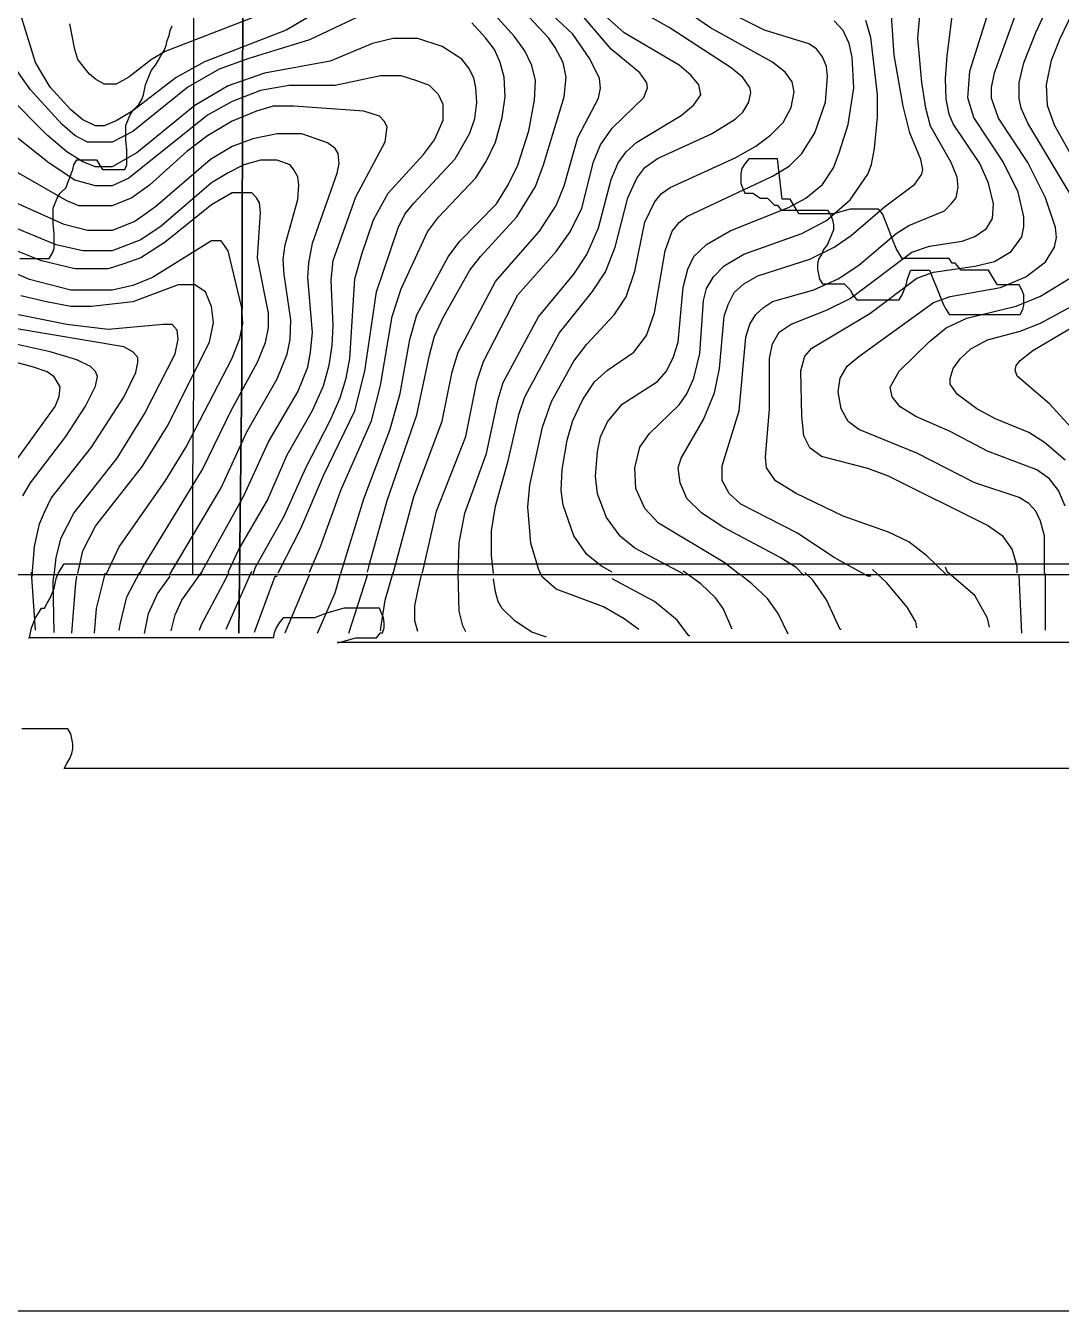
# Model space of a CAD drawing. Extents: x -0.49 to 6.91, y -0.57 to 8.11.
# Drawn here: x 0.709 to 1.265, y -0.363 to 0.327 of the extents above; entities that cross this region are included whole.
import ezdxf

# ---------------------------------------------------------------- set-up
doc = ezdxf.new("R2010")
doc.units = 0
for name, color, linetype in [('Grid', 7, 'CONTINUOUS'), ('topo', 7, 'CONTINUOUS'), ('topo_grid', 7, 'CONTINUOUS'), ('white', 7, 'CONTINUOUS')]:
    doc.layers.add(name, color=color, linetype=linetype)

msp = doc.modelspace()

# ---------------------------------------------------------------- linework, layer by layer
at = {"layer": 'Grid', "color": 1}
for points in [[(0.823408, 0.000763), (0.82499, 0.139961), (0.825517, 0.348743), (0.827625, 0.610258), (1.035891, 0.613433), (1.244685, 0.616078), (1.452951, 0.619253), (1.661744, 0.622428), (1.665435, 0.414175), (1.669653, 0.20645), (1.671241, 0.000816)], [(0.006687, 0.604992), (0.207044, 0.604992), (0.413729, 0.607638), (0.620413, 0.607638), (0.827625, 0.610284), (0.825516, 0.34877), (0.82499, 0.139987), (0.823407, 0.00079)]]:
    msp.add_lwpolyline(points, dxfattribs=at)
at = {"layer": 'topo', "color": 2}
for points in [[(1.162435, 0.031349), (1.160853, 0.031349), (1.142927, 0.041403), (1.122891, 0.054633), (1.092838, 0.069978), (1.086511, 0.075799), (1.082821, 0.082678), (1.082821, 0.090616), (1.091784, 0.120143), (1.095475, 0.159699), (1.097583, 0.166578), (1.100747, 0.171869), (1.104965, 0.175574), (1.10971, 0.178749), (1.131853, 0.185099), (1.145035, 0.190919), (1.156107, 0.198328), (1.176143, 0.215261), (1.182997, 0.219494), (1.201977, 0.227432), (1.205668, 0.231136), (1.208304, 0.234311), (1.209359, 0.240132), (1.208833, 0.245424), (1.20567, 0.253361), (1.194598, 0.27294), (1.191962, 0.282465), (1.189854, 0.296224), (1.187745, 0.320036), (1.191435, 0.36274)], [(0.940987, 0.031773), (0.941513, 0.049235), (0.944678, 0.06511), (0.956276, 0.097283), (0.962603, 0.126282), (0.965239, 0.135278), (0.98422, 0.170626), (1.003201, 0.19338), (1.010055, 0.203963), (1.016382, 0.218251), (1.023236, 0.24418), (1.026927, 0.253176), (1.031145, 0.258997), (1.036949, 0.264288), (1.060675, 0.278576), (1.067529, 0.284397), (1.07122, 0.289688), (1.070164, 0.29498), (1.065946, 0.300272), (1.059619, 0.305563), (1.030089, 0.323026), (0.992655, 0.35676)], [(1.25576, 0.032857), (1.25576, 0.052966), (1.253651, 0.060903), (1.251016, 0.066195), (1.247325, 0.070428), (1.242052, 0.073603), (1.218326, 0.081541), (1.187219, 0.097416), (1.156107, 0.110116), (1.150307, 0.114349), (1.146617, 0.121228), (1.145035, 0.130224), (1.146088, 0.137632), (1.149779, 0.143982), (1.156106, 0.149274), (1.196181, 0.178272), (1.205144, 0.181447), (1.232034, 0.18621), (1.245742, 0.192031), (1.256287, 0.199968), (1.261032, 0.207906), (1.262088, 0.213197), (1.261561, 0.218489), (1.256288, 0.234364), (1.246798, 0.253414), (1.23098, 0.277226), (1.22729, 0.28781), (1.22729, 0.293631), (1.228872, 0.301568), (1.246271, 0.349537)], [(1.271049, 0.233941), (1.246795, 0.274528), (1.243105, 0.282465), (1.242049, 0.287757), (1.242049, 0.296224), (1.244684, 0.306807), (1.251011, 0.323211), (1.262083, 0.347024)], [(0.875079, 0.339748), (0.848717, 0.324402), (0.804956, 0.307468), (0.789666, 0.299002), (0.766462, 0.28101), (0.757499, 0.275718), (0.751172, 0.273073), (0.746427, 0.273073), (0.739573, 0.276248), (0.733246, 0.281539), (0.722174, 0.29371), (0.714265, 0.306939), (0.706884, 0.330752)], [(0.877716, 0.031773), (0.89037, 0.072889), (0.904605, 0.110327), (0.909878, 0.129377), (0.91515, 0.158376), (0.918841, 0.171605), (0.935713, 0.202693), (0.94204, 0.21116), (0.961548, 0.231268), (0.967875, 0.241323), (0.973147, 0.251906), (0.978951, 0.270427), (0.982115, 0.286831), (0.982642, 0.297414), (0.980533, 0.305352), (0.976842, 0.313289), (0.971038, 0.321227), (0.950475, 0.343981)], [(0.892479, 0.033492), (0.893535, 0.037726), (0.903025, 0.071989), (0.918842, 0.117868), (0.925697, 0.150041), (0.928332, 0.160095), (0.933077, 0.17015), (0.947313, 0.19555), (0.953112, 0.202958), (0.97262, 0.224125), (0.982638, 0.240529), (0.986856, 0.25217), (0.997932, 0.288551), (0.998988, 0.299134), (0.997406, 0.307071), (0.993188, 0.315009), (0.989497, 0.320301), (0.97104, 0.33988)], [(0.906188, 0.032857), (0.91726, 0.073974), (0.93255, 0.114561), (0.937823, 0.141019), (0.940986, 0.151602), (0.961021, 0.18957), (0.984747, 0.216452), (0.993711, 0.23021), (0.997929, 0.240793), (1.005314, 0.266723), (1.016387, 0.287889), (1.01744, 0.293181), (1.016914, 0.298473), (1.011642, 0.309056), (1.002678, 0.322285), (0.98053, 0.342923)], [(0.985276, 0.032619), (0.984223, 0.035265), (0.980005, 0.049023), (0.978423, 0.068603), (0.979479, 0.080244), (0.986333, 0.111359), (0.991078, 0.125118), (1.003204, 0.146813), (1.010059, 0.155809), (1.024821, 0.171684), (1.031149, 0.181209), (1.035893, 0.194968), (1.041166, 0.221426), (1.046438, 0.232009), (1.05013, 0.236772), (1.054875, 0.239947), (1.089677, 0.255822), (1.100749, 0.262172), (1.108658, 0.267993), (1.115513, 0.274872), (1.11973, 0.282809), (1.121312, 0.291276), (1.120259, 0.296568), (1.116568, 0.301859), (1.109714, 0.307151), (1.076493, 0.325672), (1.054349, 0.341018)], [(1.126582, 0.031773), (1.122364, 0.036006), (1.113928, 0.041298), (1.083348, 0.057702), (1.071748, 0.06511), (1.063839, 0.073048), (1.060149, 0.081514), (1.059093, 0.089452), (1.060675, 0.094743), (1.072803, 0.115381), (1.078601, 0.129668), (1.081239, 0.142898), (1.083875, 0.170838), (1.085983, 0.177188), (1.089146, 0.183538), (1.09442, 0.1883), (1.1018, 0.192533), (1.129744, 0.201529), (1.142925, 0.207879), (1.151888, 0.214229), (1.169816, 0.229575), (1.186159, 0.241746), (1.189851, 0.247038), (1.190377, 0.249683), (1.189324, 0.254975), (1.183524, 0.269263), (1.179833, 0.28355), (1.175088, 0.310961), (1.172979, 0.343134)], [(1.203561, 0.031773), (1.192489, 0.042356), (1.182999, 0.049764), (1.171926, 0.055056), (1.147673, 0.063523), (1.122366, 0.075693), (1.111289, 0.082573), (1.106544, 0.089452), (1.106018, 0.095273), (1.108126, 0.121202), (1.108126, 0.14811), (1.109709, 0.156047), (1.113399, 0.162397), (1.119731, 0.166631), (1.138712, 0.174039), (1.151366, 0.180389), (1.184583, 0.20526), (1.194073, 0.208435), (1.211472, 0.211081), (1.218326, 0.213726), (1.224653, 0.21796), (1.227817, 0.223251), (1.228343, 0.231189), (1.225705, 0.242301), (1.22096, 0.252885), (1.206725, 0.274051), (1.204616, 0.279343), (1.203034, 0.287281), (1.202508, 0.298393), (1.203561, 0.310564), (1.207252, 0.340621)], [(1.240996, 0.033095), (1.240996, 0.0368), (1.238361, 0.045795), (1.233616, 0.052675), (1.22518, 0.058495), (1.171928, 0.084954), (1.160856, 0.089187), (1.136071, 0.095537), (1.129744, 0.1003), (1.12658, 0.10665), (1.125527, 0.117233), (1.125, 0.141575), (1.127109, 0.149512), (1.130799, 0.153745), (1.161911, 0.172266), (1.187219, 0.191316), (1.196182, 0.194491), (1.218327, 0.197666), (1.228871, 0.200312), (1.237835, 0.205604), (1.243634, 0.213541), (1.244689, 0.218833), (1.244689, 0.224125), (1.241525, 0.237354), (1.233617, 0.253758), (1.217799, 0.27757), (1.214636, 0.288154), (1.21569, 0.302441), (1.228871, 0.344616)], [(1.276851, 0.245344), (1.261033, 0.273311), (1.257343, 0.283894), (1.256816, 0.295006), (1.259452, 0.308236), (1.264197, 0.319877), (1.275269, 0.343161)], [(0.890369, 0.333027), (0.861371, 0.319269), (0.828682, 0.309215), (0.812864, 0.303394), (0.795993, 0.293869), (0.766467, 0.270056), (0.75539, 0.264235), (0.748536, 0.264235), (0.742209, 0.264235), (0.735355, 0.26794), (0.728501, 0.27376), (0.711629, 0.292281), (0.700557, 0.308156)], [(0.843973, 0.336176), (0.783863, 0.312892), (0.776481, 0.308659), (0.764355, 0.299134), (0.7575, 0.29543), (0.751174, 0.29543), (0.746428, 0.298076), (0.743265, 0.300721), (0.736938, 0.308659), (0.735355, 0.313951), (0.732718, 0.327709)], [(0.922006, 0.033095), (0.929387, 0.066301), (0.945205, 0.106385), (0.951004, 0.135913), (0.954695, 0.146496), (0.973148, 0.182347), (0.993711, 0.20563), (1.001092, 0.216214), (1.007419, 0.228914), (1.013746, 0.253784), (1.017442, 0.26278), (1.023768, 0.271776), (1.04064, 0.28818), (1.042749, 0.293472), (1.042222, 0.296118), (1.038531, 0.301409), (1.023241, 0.314109), (1.00742, 0.33263)], [(0.959968, 0.032857), (0.958915, 0.042382), (0.958915, 0.055611), (0.961024, 0.068841), (0.967878, 0.093182), (0.973678, 0.118053), (0.976841, 0.127578), (0.995295, 0.161842), (1.013221, 0.184067), (1.020075, 0.19465), (1.025348, 0.207879), (1.032202, 0.234338), (1.036947, 0.244921), (1.041165, 0.250742), (1.048019, 0.255504), (1.077022, 0.268733), (1.089676, 0.276671), (1.093894, 0.280375), (1.097057, 0.285667), (1.098112, 0.290958), (1.097586, 0.293604), (1.093895, 0.298896), (1.087568, 0.304188), (1.054347, 0.325883), (1.034312, 0.336996)], [(1.023766, 0.033492), (1.017966, 0.036667), (1.010058, 0.043017), (1.003204, 0.053071), (0.997404, 0.069476), (0.996348, 0.077413), (0.996875, 0.088526), (0.999513, 0.104401), (1.002676, 0.114984), (1.007949, 0.126096), (1.014276, 0.135621), (1.02113, 0.141971), (1.035365, 0.151496), (1.042219, 0.160492), (1.046437, 0.172663), (1.052237, 0.205868), (1.055928, 0.216452), (1.059619, 0.221214), (1.063837, 0.224389), (1.109707, 0.246085), (1.11867, 0.251377), (1.125529, 0.258256), (1.132383, 0.269368), (1.138182, 0.285773), (1.139237, 0.299531), (1.138711, 0.304823), (1.136602, 0.310114), (1.133438, 0.314348), (1.12922, 0.316993), (1.10549, 0.324402), (1.085455, 0.334456)], [(0.861371, 0.033492), (0.86717, 0.047251), (0.878242, 0.077836), (0.894587, 0.114719), (0.899332, 0.133769), (0.905659, 0.170679), (0.910405, 0.185495), (0.92464, 0.216081), (0.93044, 0.224019), (0.950475, 0.245185), (0.956275, 0.254181), (0.961024, 0.264235), (0.964715, 0.277465), (0.966297, 0.288577), (0.965771, 0.29916), (0.963662, 0.307098), (0.960498, 0.313977), (0.955749, 0.320327), (0.948367, 0.328265)], [(1.061729, 0.032646), (1.035894, 0.046404), (1.027985, 0.052754), (1.020604, 0.062808), (1.015858, 0.075508), (1.014805, 0.085033), (1.015858, 0.098262), (1.01744, 0.1062), (1.021131, 0.114137), (1.02904, 0.123662), (1.04802, 0.135833), (1.052766, 0.141125), (1.056456, 0.148533), (1.059094, 0.157), (1.061729, 0.186527), (1.064365, 0.196052), (1.067527, 0.202931), (1.074382, 0.209281), (1.087036, 0.21669), (1.118671, 0.22939), (1.127634, 0.234152), (1.136597, 0.241561), (1.142396, 0.250556), (1.14556, 0.258494), (1.150305, 0.27384), (1.153469, 0.293419), (1.152415, 0.309823), (1.150833, 0.317231), (1.14767, 0.324111), (1.142924, 0.329402)], [(1.092837, 0.031773), (1.083874, 0.038652), (1.048548, 0.059818), (1.041167, 0.067756), (1.036422, 0.078339), (1.035896, 0.089452), (1.038531, 0.100564), (1.043803, 0.107973), (1.059621, 0.123318), (1.063839, 0.129139), (1.067529, 0.137606), (1.070693, 0.150835), (1.072802, 0.179331), (1.074384, 0.185681), (1.078074, 0.192031), (1.083874, 0.197851), (1.094419, 0.204201), (1.125526, 0.215314), (1.138707, 0.222193), (1.151361, 0.233306), (1.160852, 0.247064), (1.16296, 0.252356), (1.164543, 0.260822), (1.166125, 0.277756), (1.166125, 0.289926), (1.162435, 0.320512), (1.159797, 0.329508)], [(0.844499, 0.033095), (0.856626, 0.056908), (0.868752, 0.085377), (0.885624, 0.12017), (0.890896, 0.141336), (0.897223, 0.18404), (0.908823, 0.218304), (0.912514, 0.225712), (0.917259, 0.231533), (0.939403, 0.255345), (0.947316, 0.269104), (0.949951, 0.277041), (0.951007, 0.285508), (0.95048, 0.293445), (0.949425, 0.298737), (0.946789, 0.304029), (0.943099, 0.308791), (0.93255, 0.31567), (0.919369, 0.319904), (0.906188, 0.319904), (0.895116, 0.317258), (0.872443, 0.307733), (0.837119, 0.301383), (0.817611, 0.294504), (0.799684, 0.28392), (0.768576, 0.25852), (0.755395, 0.251112), (0.746427, 0.251112), (0.739574, 0.253758), (0.731137, 0.25905), (0.720592, 0.268045), (0.698975, 0.289741)], [(0.83079, 0.031878), (0.832372, 0.036112), (0.847662, 0.063523), (0.859261, 0.089452), (0.872442, 0.114852), (0.877715, 0.127023), (0.880878, 0.137606), (0.882987, 0.148189), (0.885625, 0.190893), (0.889315, 0.204122), (0.895642, 0.222643), (0.903551, 0.23693), (0.922532, 0.257568), (0.928336, 0.265505), (0.933081, 0.276089), (0.933081, 0.284555), (0.930446, 0.289847), (0.925701, 0.29461), (0.918842, 0.297255), (0.910406, 0.299901), (0.899334, 0.299901), (0.875081, 0.29461), (0.8503, 0.29461), (0.83501, 0.291964), (0.81972, 0.286143), (0.806539, 0.278735), (0.764359, 0.245), (0.755396, 0.240767), (0.746433, 0.240767), (0.735361, 0.243942), (0.721648, 0.252938), (0.69634, 0.273046)], [(0.817609, 0.033492), (0.823408, 0.045663), (0.838698, 0.072121), (0.849243, 0.096463), (0.862952, 0.120276), (0.868751, 0.133505), (0.871915, 0.144617), (0.873495, 0.155201), (0.874024, 0.165784), (0.872968, 0.190126), (0.874024, 0.200709), (0.88615, 0.234973), (0.901967, 0.2645), (0.903022, 0.272438), (0.90144, 0.275613), (0.898805, 0.278258), (0.890369, 0.280904), (0.852935, 0.28355), (0.841863, 0.28355), (0.8329, 0.280904), (0.819718, 0.275613), (0.806537, 0.267675), (0.795465, 0.259208), (0.77543, 0.241217), (0.765939, 0.234338), (0.755394, 0.230104), (0.744322, 0.230104), (0.737468, 0.230104), (0.731141, 0.23275), (0.693175, 0.254446)], [(0.802845, 0.031773), (0.803901, 0.034418), (0.826045, 0.074476), (0.839226, 0.103475), (0.855043, 0.130356), (0.860316, 0.143585), (0.861898, 0.151523), (0.862951, 0.162106), (0.860316, 0.191634), (0.860842, 0.199571), (0.862951, 0.210155), (0.876132, 0.247593), (0.877185, 0.252885), (0.876659, 0.258176), (0.875076, 0.260822), (0.870858, 0.263997), (0.857149, 0.26876), (0.843968, 0.26876), (0.830787, 0.266114), (0.819715, 0.261881), (0.808115, 0.255001), (0.77859, 0.229601), (0.767518, 0.221664), (0.755392, 0.216901), (0.74221, 0.216901), (0.729557, 0.220076), (0.684736, 0.240185)], [(0.785973, 0.031773), (0.813917, 0.078683), (0.827625, 0.10874), (0.84397, 0.137209), (0.849242, 0.150438), (0.850824, 0.158376), (0.851351, 0.168959), (0.84766, 0.193301), (0.847133, 0.201238), (0.848189, 0.209176), (0.855043, 0.233517), (0.855569, 0.241455), (0.855043, 0.245688), (0.852934, 0.249392), (0.850825, 0.252038), (0.843971, 0.254684), (0.835007, 0.254684), (0.826043, 0.252038), (0.817608, 0.247805), (0.808644, 0.242513), (0.781755, 0.21923), (0.770683, 0.211821), (0.755393, 0.206001), (0.739575, 0.206001), (0.72534, 0.209176), (0.679992, 0.227696)], [(0.770155, 0.032646), (0.771737, 0.035821), (0.803899, 0.088552), (0.819189, 0.120196), (0.833425, 0.146125), (0.837642, 0.156709), (0.839224, 0.164646), (0.839224, 0.172584), (0.833426, 0.202111), (0.835005, 0.226453), (0.834479, 0.231745), (0.832896, 0.23439), (0.830261, 0.237036), (0.826043, 0.237036), (0.819716, 0.237036), (0.808644, 0.230686), (0.783864, 0.210578), (0.770682, 0.202111), (0.761719, 0.198936), (0.753283, 0.19629), (0.735357, 0.19629), (0.717431, 0.200524), (0.684214, 0.213753)], [(0.752229, 0.032249), (0.759083, 0.047065), (0.783864, 0.082387), (0.794936, 0.100379), (0.819716, 0.148374), (0.823934, 0.158958), (0.825516, 0.166895), (0.82499, 0.175362), (0.817607, 0.205948), (0.813918, 0.211239), (0.808644, 0.211239), (0.77701, 0.19166), (0.766465, 0.187427), (0.755393, 0.184781), (0.744321, 0.184781), (0.733249, 0.184781), (0.711104, 0.190602), (0.677888, 0.204889)], [(1.266832, 0.068841), (1.263141, 0.077307), (1.258396, 0.083657), (1.251542, 0.08842), (1.225179, 0.098474), (1.205144, 0.109057), (1.186691, 0.116995), (1.178255, 0.122286), (1.174037, 0.127578), (1.172981, 0.13287), (1.177727, 0.141336), (1.194071, 0.157211), (1.203034, 0.16462), (1.214106, 0.169911), (1.240469, 0.176261), (1.25365, 0.181553), (1.275267, 0.194782)], [(0.736938, 0.032857), (0.739573, 0.045028), (0.746428, 0.058257), (0.771735, 0.090431), (0.784917, 0.111597), (0.807588, 0.156947), (0.809697, 0.16753), (0.808644, 0.175997), (0.80548, 0.183934), (0.79968, 0.187639), (0.790717, 0.187639), (0.766464, 0.178643), (0.74432, 0.175997), (0.733248, 0.175997), (0.720066, 0.178643), (0.706358, 0.181818)], [(1.266832, 0.093579), (1.25576, 0.103104), (1.247324, 0.108396), (1.229398, 0.115804), (1.21938, 0.121096), (1.208835, 0.129033), (1.205144, 0.134325), (1.205144, 0.1375), (1.206726, 0.142792), (1.210417, 0.148083), (1.216218, 0.153375), (1.225181, 0.158138), (1.24258, 0.1629), (1.253652, 0.167133), (1.286867, 0.185125)], [(1.275797, 0.104798), (1.258398, 0.123848), (1.240998, 0.138664), (1.239945, 0.141839), (1.240471, 0.144485), (1.24258, 0.147131), (1.249434, 0.152423), (1.305849, 0.185654)], [(0.724284, 0.031773), (0.725337, 0.041298), (0.727975, 0.051881), (0.734829, 0.06511), (0.758028, 0.094638), (0.77279, 0.11845), (0.789135, 0.150597), (0.790717, 0.158534), (0.79019, 0.163297), (0.787552, 0.166472), (0.782807, 0.166472), (0.753281, 0.163826), (0.731137, 0.166472), (0.704249, 0.171764)], [(0.712684, 0.031349), (0.712684, 0.033995), (0.71374, 0.047224), (0.716375, 0.059395), (0.71901, 0.065745), (0.722701, 0.073153), (0.744318, 0.100564), (0.761717, 0.127472), (0.768044, 0.140701), (0.769097, 0.145993), (0.769097, 0.148639), (0.766462, 0.151814), (0.761717, 0.15446), (0.702138, 0.164514)], [(0.707411, 0.074503), (0.711629, 0.081382), (0.730609, 0.106253), (0.741154, 0.122657), (0.746427, 0.13324), (0.74748, 0.138532), (0.746427, 0.141178), (0.743791, 0.143824), (0.73641, 0.147528), (0.722174, 0.151761), (0.697921, 0.157053)], [(0.701612, 0.090298), (0.724811, 0.122445), (0.72692, 0.127737), (0.727449, 0.133029), (0.724285, 0.13832), (0.720594, 0.140966), (0.713213, 0.143612), (0.695286, 0.148374)], [(1.187217, 0.003674), (1.18669, 0.006849), (1.181944, 0.014786), (1.170872, 0.028015), (1.163491, 0.034895)], [(1.226231, 0.003991), (1.225175, 0.008754), (1.218322, 0.020925), (1.203558, 0.033625), (1.202505, 0.03627)], [(0.714266, 0.002377), (0.712157, 0.033466)], [(0.724284, 0.001134), (0.723757, 0.028545), (0.724284, 0.032249)], [(0.733775, 0.000763), (0.733775, 0.000763), (0.735884, 0.027645), (0.73641, 0.031349)], [(0.745901, 0.000763), (0.746957, 0.013993), (0.751175, 0.030397), (0.751701, 0.033043)], [(0.759084, 0.002219), (0.759611, 0.005394), (0.763301, 0.02021), (0.770156, 0.033439)], [(0.772792, 0.000658), (0.772792, 0.000658), (0.774901, 0.011241), (0.779646, 0.021824), (0.7865, 0.031349)], [(0.787027, 0.002086), (0.789136, 0.010553), (0.792827, 0.01849), (0.803372, 0.033307)], [(0.80232, 0.002324), (0.803373, 0.005499), (0.814973, 0.027195), (0.818136, 0.033545)], [(0.816554, 0.002959), (0.830262, 0.034048)], [(0.831844, 0.001319), (0.842916, 0.031376), (0.843969, 0.031376)], [(0.848188, 0.001001), (0.861369, 0.032116)], [(0.865588, 0.00071), (0.875079, 0.022406), (0.877714, 0.031931)], [(0.882459, 0.00079), (0.892477, 0.031905)], [(0.899335, 0.002086), (0.899861, 0.00579), (0.90197, 0.01849), (0.906188, 0.033307)], [(0.91937, 0.00161), (0.917788, 0.007431), (0.917788, 0.015368), (0.91937, 0.023306), (0.921479, 0.032831)], [(0.945205, 0.001531), (0.943623, 0.004706), (0.941514, 0.012643), (0.940987, 0.032751)], [(0.988438, -0.001327), (0.980529, 0.001319), (0.971566, 0.00714), (0.964712, 0.014019), (0.962603, 0.017723), (0.961021, 0.023015), (0.959968, 0.029894)], [(1.038003, 0.002721), (1.030095, 0.008542), (1.019022, 0.014892), (0.99371, 0.024417), (0.986329, 0.030767), (0.984747, 0.033942)], [(1.06542, -0.000692), (1.064893, -0.000692), (1.058566, 0.007775), (1.04644, 0.017829), (1.023768, 0.03)], [(1.088091, 0.002854), (1.083346, 0.013966), (1.079128, 0.019787), (1.071219, 0.027195), (1.061729, 0.034074)], [(1.118147, 0.000261), (1.112875, 0.011373), (1.107075, 0.019311), (1.098639, 0.027248), (1.093366, 0.031481)], [(1.146619, 0.002721), (1.146092, 0.002721), (1.138711, 0.018596), (1.131329, 0.02918), (1.127112, 0.033413)], [(1.243634, 0.000763), (1.242052, 0.031878)], [(1.256288, 0.002298), (1.256288, 0.002298), (1.256288, 0.032884)]]:
    msp.add_lwpolyline(points, dxfattribs=at)
at = {"layer": 'topo_grid', "color": 7}
msp.add_lwpolyline([(0.798627, 0.031878), (0.798627, 0.082493), (0.799154, 0.134166), (0.799154, 0.18531), (0.799154, 0.236957), (0.799154, 0.288101), (0.799154, 0.339774), (0.79968, 0.391447), (0.79968, 0.442591), (0.79968, 0.494264), (0.79968, 0.545408), (0.79968, 0.597081), (0.79968, 0.648754), (0.800209, 0.699898), (0.800209, 0.751571), (0.800209, 0.802715), (0.800209, 0.854389), (0.800209, 0.906035), (0.800736, 0.957179), (0.800736, 1.008852)], dxfattribs=at)
at = {"layer": 'white', "color": 7}
for points in [[(2.874645, -0.363145), (-0.35712, -0.363145), (-0.35712, 3.653707)], [(0.705838, 0.2019), (0.709001, 0.2019), (0.712169, 0.2019), (0.714804, 0.2019), (0.717442, 0.2019), (0.719551, 0.2019), (0.721659, 0.2019), (0.723241, 0.204545), (0.724297, 0.207191), (0.724297, 0.209837), (0.724297, 0.212483), (0.724297, 0.215129), (0.723771, 0.22042), (0.723771, 0.223595), (0.723771, 0.226241), (0.723771, 0.228887), (0.724824, 0.231533), (0.725879, 0.234179), (0.727462, 0.236825), (0.730625, 0.24), (0.731681, 0.242645), (0.732734, 0.245291), (0.734316, 0.249525), (0.734843, 0.25217), (0.736425, 0.254816), (0.737478, 0.254816), (0.739587, 0.254816), (0.741696, 0.254816), (0.743804, 0.254816), (0.745387, 0.254816), (0.746969, 0.254816), (0.748551, 0.25217), (0.750133, 0.249525), (0.751715, 0.249525), (0.753298, 0.249525), (0.755406, 0.249525), (0.757515, 0.249525), (0.759097, 0.249525), (0.761206, 0.249525), (0.762262, 0.249525), (0.763315, 0.25217), (0.763315, 0.254816), (0.763315, 0.257462), (0.763315, 0.260108), (0.762788, 0.2654), (0.762788, 0.268045), (0.762788, 0.270691), (0.762788, 0.273337), (0.763841, 0.275983), (0.764897, 0.278629), (0.766479, 0.281275), (0.769642, 0.28445), (0.771224, 0.287095), (0.772277, 0.289741), (0.772806, 0.292387), (0.773333, 0.295033), (0.774386, 0.297679), (0.775442, 0.300325), (0.776495, 0.30297), (0.778603, 0.305616), (0.780186, 0.308262), (0.781768, 0.310908), (0.78335, 0.313554), (0.784406, 0.3162), (0.784932, 0.318845), (0.785985, 0.321491), (0.786512, 0.324137), (0.787567, 0.326783)], [(1.501471, -0.00429), (0.876133, -0.00429), (0.877189, -0.00429), (0.886152, -0.001644), (0.889316, -0.001644), (0.891951, -0.001644), (0.894586, -0.001644), (0.897222, -0.001644), (0.89933, 0.001001), (0.900386, 0.001001), (0.901439, 0.003647), (0.901439, 0.006293), (0.900913, 0.008939), (0.89986, 0.011585), (0.898804, 0.014231), (0.896695, 0.014231), (0.894586, 0.014231), (0.891951, 0.014231), (0.888788, 0.014231), (0.886153, 0.014231), (0.88299, 0.014231), (0.879826, 0.014231), (0.870336, 0.011585), (0.864009, 0.008939), (0.860846, 0.008939), (0.857682, 0.008939), (0.855047, 0.008939), (0.851883, 0.008939), (0.849247, 0.008939), (0.847139, 0.008939), (0.84503, 0.006293), (0.843448, 0.003647), (0.842392, 0.001001), (0.841866, -0.001644), (0.841866, -0.001644), (0.710577, -0.001644), (0.711103, -0.001644), (0.711632, 0.001001), (0.712159, 0.003647), (0.713212, 0.006293), (0.714265, 0.008939), (0.715847, 0.011585), (0.717429, 0.014231), (0.719012, 0.014231), (0.720594, 0.016876), (0.722176, 0.019522), (0.723232, 0.022168), (0.724285, 0.024814), (0.724811, 0.02746), (0.725338, 0.030106), (0.726393, 0.032751), (0.727976, 0.035397), (0.729558, 0.038043), (1.306904, 0.038043)], [(0.672084, 0.032196), (0.712159, 0.032196), (0.751702, 0.032196), (0.791773, 0.032196), (0.831844, 0.032196), (0.871387, 0.032196), (0.911462, 0.032196), (0.951533, 0.032196), (0.991076, 0.032196), (1.031147, 0.032196), (1.071217, 0.032196), (1.110765, 0.032196), (1.150836, 0.032196), (1.190379, 0.032196), (1.23045, 0.032196), (1.270525, 0.032196)], [(0.672087, 0.032196), (0.712158, 0.032196), (0.751702, 0.032196), (0.791772, 0.032196), (0.831843, 0.032196), (0.871391, 0.032196), (0.911461, 0.032196), (0.951532, 0.032196), (0.991075, 0.032196), (1.031146, 0.032196), (1.071221, 0.032196), (1.110764, 0.032196), (1.150835, 0.032196), (1.190378, 0.032196), (1.230449, 0.032196), (1.270524, 0.032196)], [(1.30689, -0.071812), (0.72954, -0.071812), (0.731122, -0.069166), (0.732702, -0.06652), (0.733758, -0.063874), (0.734284, -0.061229), (0.734284, -0.058583), (0.733758, -0.055937), (0.733231, -0.053291), (0.731649, -0.050645), (0.72954, -0.050645), (0.727431, -0.050645), (0.724795, -0.050645), (0.722159, -0.050645), (0.718995, -0.050645), (0.715832, -0.050645), (0.713194, -0.050645), (0.710027, -0.050645), (0.706863, -0.050645)]]:
    msp.add_lwpolyline(points, dxfattribs=at)
msp.add_lwpolyline([(1.112345, 0.255372), (1.10971, 0.255372), (1.107072, 0.255372), (1.104437, 0.255372), (1.101802, 0.255372), (1.099166, 0.255372), (1.097058, 0.255372), (1.094949, 0.252726), (1.093367, 0.25008), (1.09284, 0.247434), (1.09284, 0.244789), (1.09284, 0.242143), (1.093893, 0.239497), (1.094949, 0.236851), (1.097058, 0.236851), (1.099166, 0.236851), (1.103384, 0.234205), (1.105493, 0.234205), (1.107075, 0.234205), (1.110766, 0.230501), (1.112348, 0.230501), (1.114456, 0.227855), (1.116565, 0.227855), (1.1192, 0.227855), (1.121838, 0.227855), (1.124474, 0.227855), (1.130273, 0.227855), (1.132911, 0.227855), (1.135546, 0.227855), (1.137655, 0.227855), (1.139237, 0.227855), (1.140819, 0.225209), (1.141875, 0.222564), (1.142401, 0.219918), (1.142401, 0.217272), (1.141346, 0.214626), (1.140293, 0.21198), (1.139237, 0.209334), (1.137128, 0.206689), (1.136075, 0.204043), (1.134493, 0.201397), (1.133966, 0.198751), (1.133966, 0.196105), (1.134493, 0.193459), (1.135019, 0.190814), (1.136602, 0.188168), (1.138184, 0.188168), (1.140293, 0.188168), (1.142401, 0.188168), (1.14451, 0.188168), (1.146092, 0.188168), (1.148201, 0.188168), (1.151365, 0.184993), (1.152947, 0.182347), (1.155056, 0.179701), (1.157164, 0.179701), (1.159802, 0.179701), (1.162438, 0.179701), (1.165073, 0.179701), (1.167708, 0.179701), (1.170343, 0.179701), (1.172981, 0.179701), (1.175617, 0.179701), (1.177725, 0.179701), (1.179307, 0.182347), (1.18036, 0.184993), (1.181416, 0.187639), (1.181943, 0.190284), (1.182996, 0.19293), (1.184051, 0.195576), (1.185104, 0.195576), (1.187213, 0.195576), (1.188795, 0.195576), (1.190904, 0.195576), (1.192486, 0.195576), (1.194069, 0.195576), (1.195124, 0.19293), (1.196177, 0.190284), (1.197233, 0.187639), (1.199342, 0.182347), (1.200395, 0.179701), (1.20145, 0.177055), (1.203033, 0.174409), (1.204615, 0.171764), (1.206724, 0.171764), (1.209361, 0.171764), (1.211997, 0.171764), (1.214632, 0.171764), (1.217796, 0.171764), (1.220431, 0.171764), (1.223594, 0.171764), (1.226758, 0.171764), (1.229921, 0.171764), (1.232557, 0.171764), (1.235721, 0.171764), (1.238356, 0.171764), (1.240465, 0.171764), (1.242573, 0.171764), (1.244156, 0.174409), (1.244682, 0.177055), (1.244682, 0.179701), (1.244682, 0.182347), (1.243626, 0.184993), (1.242044, 0.187639), (1.240462, 0.187639), (1.238353, 0.187639), (1.236244, 0.187639), (1.234136, 0.187639), (1.232027, 0.187639), (1.230445, 0.187639), (1.228863, 0.190284), (1.22728, 0.19293), (1.225698, 0.195576), (1.223589, 0.195576), (1.221481, 0.195576), (1.219372, 0.195576), (1.217263, 0.195576), (1.215155, 0.195576), (1.213046, 0.195576), (1.210937, 0.195576), (1.207773, 0.19928), (1.206191, 0.19928), (1.204608, 0.201926), (1.201975, 0.201926), (1.199866, 0.201926), (1.197231, 0.201926), (1.194593, 0.201926), (1.188794, 0.201926), (1.186159, 0.201926), (1.183521, 0.201926), (1.181412, 0.201926), (1.179303, 0.201926), (1.177721, 0.204572), (1.176139, 0.207218), (1.175083, 0.209864), (1.17403, 0.212509), (1.171921, 0.217801), (1.170866, 0.220447), (1.169813, 0.223093), (1.168757, 0.225739), (1.166648, 0.228384), (1.164537, 0.228384), (1.162428, 0.228384), (1.159793, 0.228384), (1.157158, 0.228384), (1.153994, 0.228384), (1.151357, 0.228384), (1.142394, 0.225739), (1.139231, 0.225739), (1.136067, 0.225739), (1.133436, 0.225739), (1.1308, 0.225739), (1.128164, 0.225739), (1.126055, 0.225739), (1.123947, 0.225739), (1.122364, 0.228384), (1.120782, 0.23103), (1.1192, 0.233676), (1.117091, 0.233676), (1.114982, 0.233676), (1.112345, 0.255372)], close=True, dxfattribs=at)

doc.saveas('drawing.dxf')
